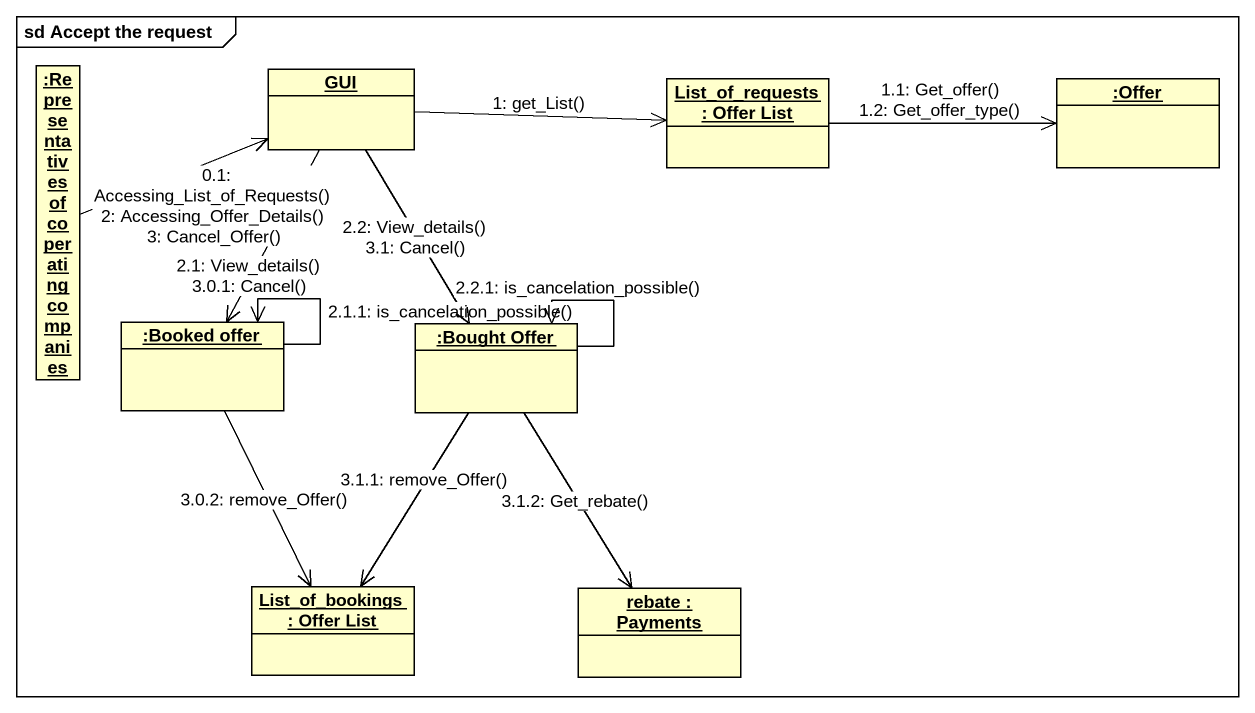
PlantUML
@startuml
mainframe sd Accept the request
hide circle
hide empty members
object ":Representatives of coperating companies" as Representatives_of
object GUI
object "List_of_requests : Offer List" as List_of_requests
object ":Offer" as Offer
object ":Booked offer" as Booked_offer
object ":Bought Offer" as Bought_Offer
object "List_of_bookings : Offer List" as List_of_bookings
object "rebate : Payments" as rebate
Representatives_of -right-> GUI : 0.1: Accessing_List_of_Requests()\n2: Accessing_Offer_Details()\n3: Cancel_Offer()
GUI -right-> List_of_requests : 1: get_List()
List_of_requests -right-> Offer : 1.1: Get_offer()\n1.2: Get_offer_type()
GUI --> Booked_offer : 2.1: View_details()\n3.0.1: Cancel()
Booked_offer --> Booked_offer : 2.1.1: is_cancelation_possible()
GUI --> Bought_Offer : 2.2: View_details()\n3.1: Cancel()
Bought_Offer --> Bought_Offer : 2.2.1: is_cancelation_possible()
Booked_offer --> List_of_bookings : 3.0.2: remove_Offer()
Bought_Offer --> List_of_bookings : 3.1.1: remove_Offer()
Bought_Offer --> rebate : 3.1.2: Get_rebate()
@enduml
